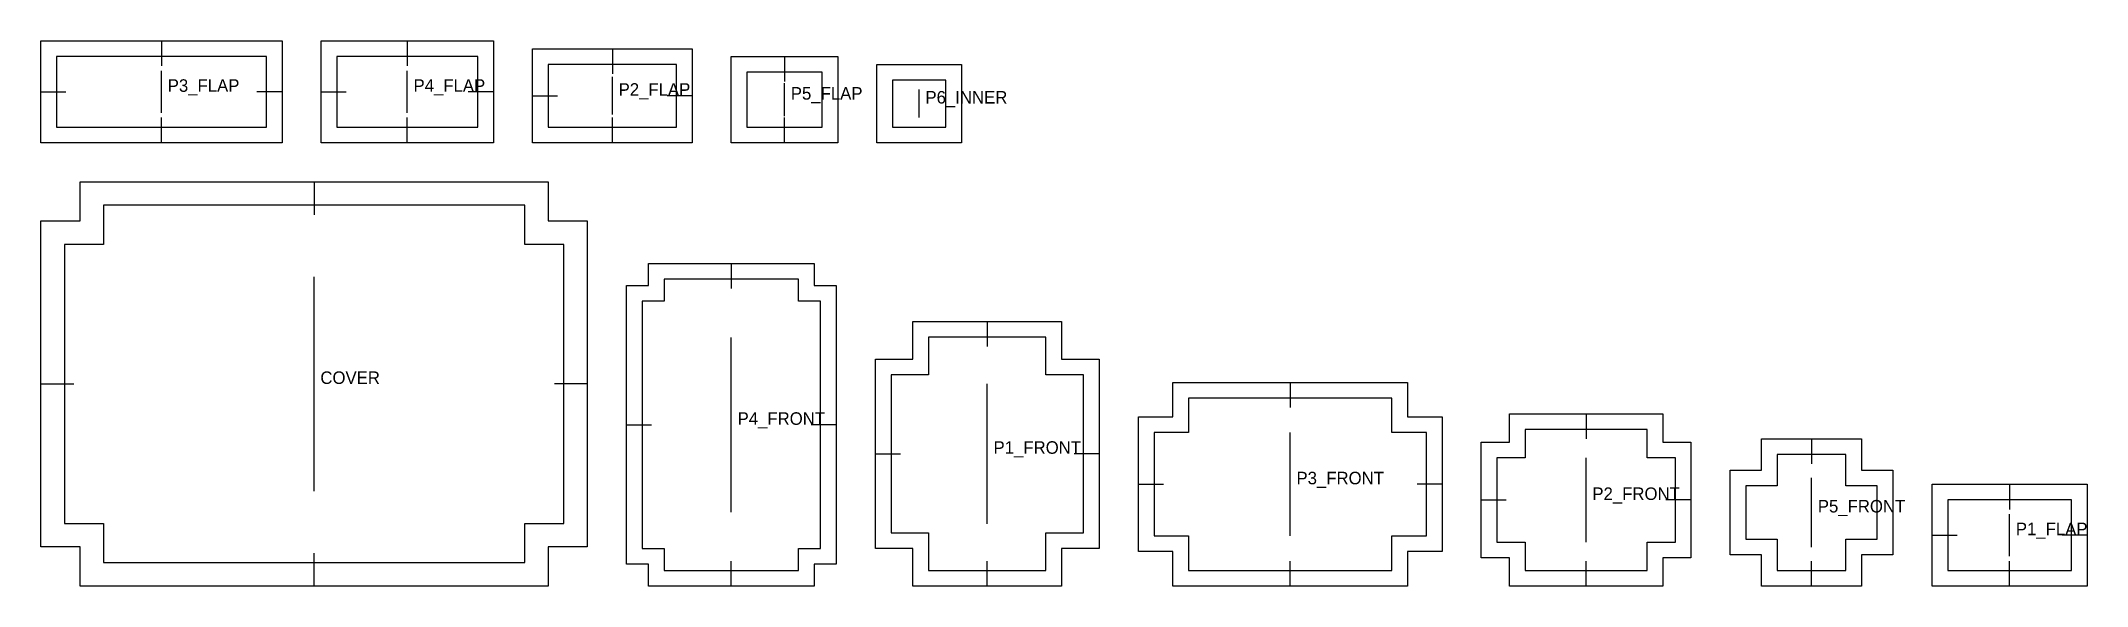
# Model space of a CAD drawing. Header units: millimetres. Extents: x 0 to 1307, y 0 to 348.
import ezdxf

# ---------------------------------------------------------------- set-up
doc = ezdxf.new("R2010")
doc.units = ezdxf.units.MM
for name, color, linetype in [('CUT', 7, 'Continuous'), ('GRAIN', 3, 'Continuous'), ('NOTCH', 7, 'Continuous'), ('SEW', 5, 'Continuous'), ('TEXT', 7, 'Continuous')]:
    doc.layers.add(name, color=color, linetype=linetype)

msp = doc.modelspace()

# ---------------------------------------------------------------- linework, layer by layer
at = {"layer": 'CUT'}
for points in [[(0, 283.2), (0, 348.2), (154, 348.2), (154, 283.2), (0, 283.2)], [(179, 283.2), (179, 348.2), (289, 348.2), (289, 283.2), (179, 283.2)], [(314, 283.2), (314, 343.2), (416, 343.2), (416, 283.2), (314, 283.2)], [(441, 283.2), (441, 338.2), (509, 338.2), (509, 283.2), (441, 283.2)], [(534, 283.2), (534, 333.2), (588, 333.2), (588, 283.2), (534, 283.2)], [(25, 0), (25, 25), (0, 25), (0, 233.2), (25, 233.2), (25, 258.2), (324, 258.2), (324, 233.2), (349, 233.2), (349, 25), (324, 25), (324, 0), (25, 0)], [(388, 0), (388, 14), (374, 14), (374, 192), (388, 192), (388, 206), (494, 206), (494, 192), (508, 192), (508, 14), (494, 14), (494, 0), (388, 0)], [(557, 0), (557, 24), (533, 24), (533, 145), (557, 145), (557, 169), (652, 169), (652, 145), (676, 145), (676, 24), (652, 24), (652, 0), (557, 0)], [(723, 0), (723, 22), (701, 22), (701, 108), (723, 108), (723, 130), (873, 130), (873, 108), (895, 108), (895, 22), (873, 22), (873, 0), (723, 0)], [(938, 0), (938, 18), (920, 18), (920, 92), (938, 92), (938, 110), (1036, 110), (1036, 92), (1054, 92), (1054, 18), (1036, 18), (1036, 0), (938, 0)], [(1099, 0), (1099, 20), (1079, 20), (1079, 74), (1099, 74), (1099, 94), (1163, 94), (1163, 74), (1183, 74), (1183, 20), (1163, 20), (1163, 0), (1099, 0)], [(1208, 0), (1208, 65), (1307, 65), (1307, 0), (1208, 0)]]:
    msp.add_lwpolyline(points, close=True, dxfattribs=at)
at = {"layer": 'GRAIN'}
for p, q in [((77, 302.2), (77, 329.2)), ((234, 302.2), (234, 329.2)), ((365, 301.2), (365, 325.2)), ((475, 300.2), (475, 321.2)), ((561, 299.2), (561, 317.2)), ((174.5, 60.6), (174.5, 197.6)), ((441, 47.2), (441, 158.8)), ((604.5, 39.8), (604.5, 129.2)), ((798, 32), (798, 98)), ((987, 28), (987, 82)), ((1131, 24.8), (1131, 69.2)), ((1257.5, 19), (1257.5, 46))]:
    msp.add_line(p, q, dxfattribs=at)
at = {"layer": 'NOTCH'}
for p, q in [((77, 348.2), (77, 332.2)), ((234, 348.2), (234, 332.2)), ((365, 343.2), (365, 327.2)), ((475, 338.2), (475, 322.2)), ((0, 315.7), (16, 315.7)), ((154, 315.7), (138, 315.7)), ((179, 315.7), (195, 315.7)), ((289, 315.7), (273, 315.7)), ((314, 313.2), (330, 313.2)), ((416, 313.2), (400, 313.2)), ((77, 283.2), (77, 299.2)), ((234, 283.2), (234, 299.2)), ((365, 283.2), (365, 299.2)), ((475, 283.2), (475, 299.2)), ((174.5, 258.2), (174.5, 237.2)), ((441, 206), (441, 190)), ((604.5, 169), (604.5, 153)), ((0, 129.1), (21, 129.1)), ((349, 129.1), (328, 129.1)), ((798, 130), (798, 114)), ((987, 110), (987, 94)), ((374, 103), (390, 103)), ((508, 103), (492, 103)), ((1131, 94), (1131, 78)), ((533, 84.5), (549, 84.5)), ((676, 84.5), (660, 84.5)), ((701, 65), (717, 65)), ((895, 65), (879, 65)), ((920, 55), (936, 55)), ((1054, 55), (1038, 55)), ((1257.5, 65), (1257.5, 49)), ((1208, 32.5), (1224, 32.5)), ((1307, 32.5), (1291, 32.5)), ((174.5, 0), (174.5, 21)), ((441, 0), (441, 16)), ((604.5, 0), (604.5, 16)), ((798, 0), (798, 16)), ((987, 0), (987, 16)), ((1131, 0), (1131, 16)), ((1257.5, 0), (1257.5, 16))]:
    msp.add_line(p, q, dxfattribs=at)
at = {"layer": 'SEW'}
for points in [[(10, 293.2), (144, 293.2), (144, 338.2), (10, 338.2)], [(189, 293.2), (279, 293.2), (279, 338.2), (189, 338.2)], [(324, 293.2), (406, 293.2), (406, 333.2), (324, 333.2)], [(451, 293.2), (499, 293.2), (499, 328.2), (451, 328.2)], [(544, 293.2), (578, 293.2), (578, 323.2), (544, 323.2)], [(40, 15), (309, 15), (309, 40), (334, 40), (334, 218.2), (309, 218.2), (309, 243.2), (40, 243.2), (40, 218.2), (15, 218.2), (15, 40), (40, 40)], [(398, 10), (484, 10), (484, 24), (498, 24), (498, 182), (484, 182), (484, 196), (398, 196), (398, 182), (384, 182), (384, 24), (398, 24)], [(567, 10), (642, 10), (642, 34), (666, 34), (666, 135), (642, 135), (642, 159), (567, 159), (567, 135), (543, 135), (543, 34), (567, 34)], [(733, 10), (863, 10), (863, 32), (885, 32), (885, 98), (863, 98), (863, 120), (733, 120), (733, 98), (711, 98), (711, 32), (733, 32)], [(948, 10), (1026, 10), (1026, 28), (1044, 28), (1044, 82), (1026, 82), (1026, 100), (948, 100), (948, 82), (930, 82), (930, 28), (948, 28)], [(1109, 10), (1153, 10), (1153, 30), (1173, 30), (1173, 64), (1153, 64), (1153, 84), (1109, 84), (1109, 64), (1089, 64), (1089, 30), (1109, 30)], [(1218, 10), (1297, 10), (1297, 55), (1218, 55)]]:
    msp.add_lwpolyline(points, close=True, dxfattribs=at)

# ---------------------------------------------------------------- texts
at = {"layer": 'TEXT'}
for s, p in [('P3_FLAP', (81, 315.7)), ('P4_FLAP', (238, 315.7)), ('P2_FLAP', (369, 313.2)), ('P5_FLAP', (479, 310.7)), ('P6_INNER', (565, 308.2)), ('COVER', (178.5, 129.1)), ('P4_FRONT', (445, 103)), ('P1_FRONT', (608.5, 84.5)), ('P3_FRONT', (802, 65)), ('P2_FRONT', (991, 55)), ('P5_FRONT', (1135, 47)), ('P1_FLAP', (1261.5, 32.5))]:
    msp.add_text(s, height=8, dxfattribs=at).set_placement(p)

doc.saveas('drawing.dxf')
